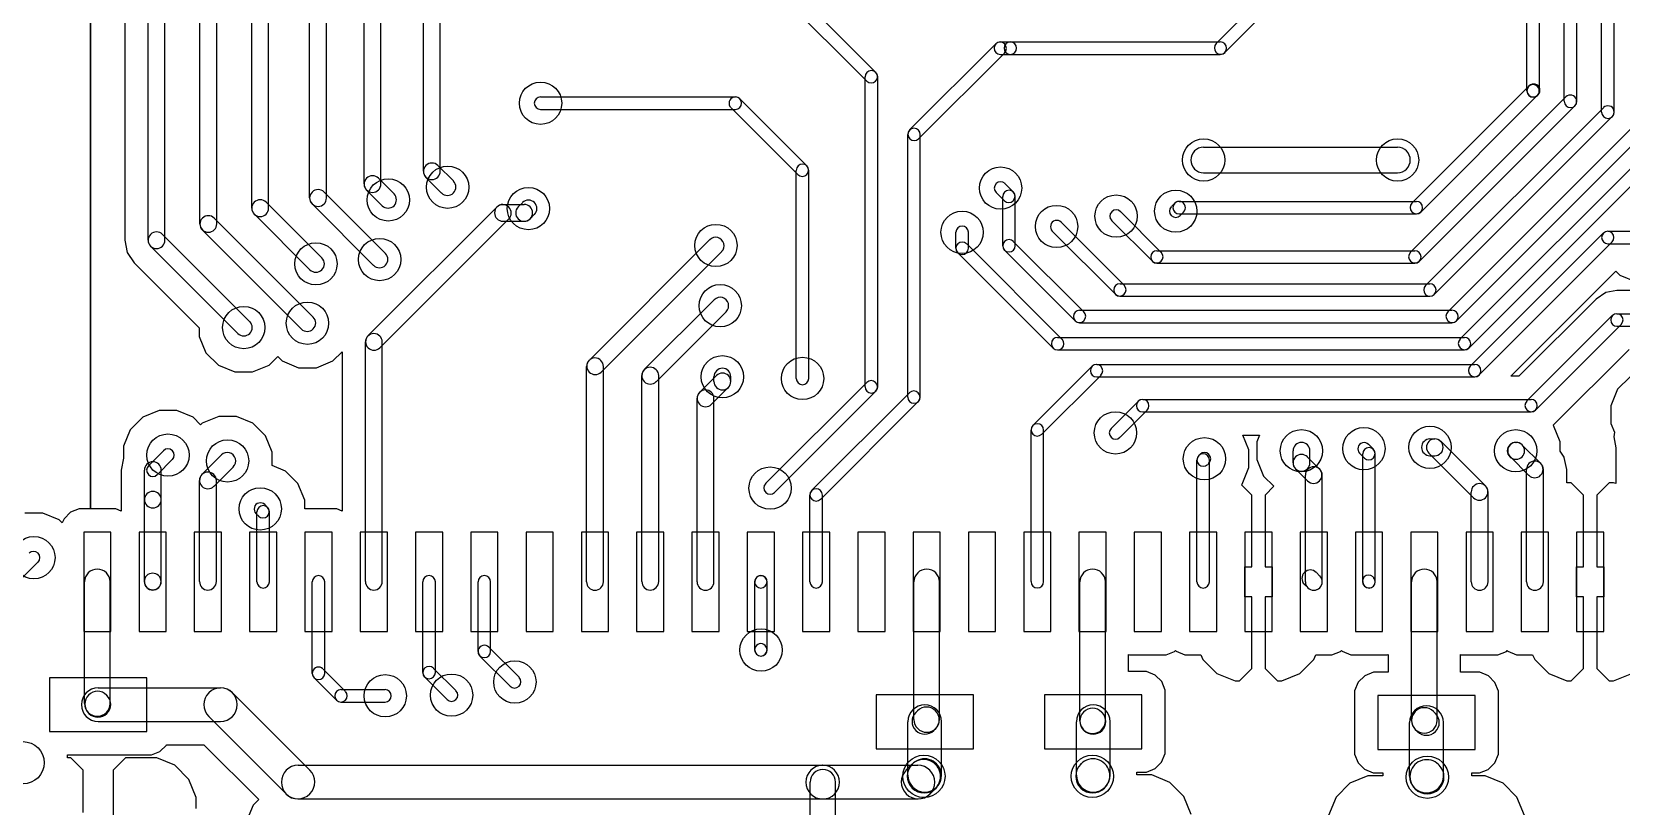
# Model space of a CAD drawing. Extents: x 32880 to 68030, y 27285 to 49782.
# Drawn here: x 48920 to 56280, y 41830 to 45418 of the extents above; entities that cross this region are included whole.
import ezdxf

# ---------------------------------------------------------------- set-up
doc = ezdxf.new("R2010")
doc.units = 0
doc.layers.add('BLACK', color=1, linetype='CONTINUOUS')

msp = doc.modelspace()

# ---------------------------------------------------------------- linework, layer by layer
at = {"layer": 'BLACK'}
for p, q in [((49193, 43208), (49193, 47048)), ((49193, 47048), (49193, 43208)), ((49193, 43208), (49193, 47048)), ((49193, 47048), (49193, 43208)), ((49351, 46101), (49351, 44452)), ((49351, 46101), (49351, 44452)), ((49459, 44453), (49459, 46135)), ((49537, 44453), (49537, 46135)), ((49939, 44601), (49939, 46121)), ((50017, 44601), (50017, 46121)), ((50734, 44772), (50734, 46042)), ((50812, 44772), (50812, 46042)), ((49699, 44528), (49699, 45938)), ((49777, 44528), (49777, 45938)), ((50459, 44713), (50459, 45859)), ((50537, 44713), (50537, 45859)), ((52357, 45701), (52828, 45230)), ((50207, 44648), (50207, 45696)), ((50285, 44648), (50285, 45696)), ((52316, 45660), (52787, 45189)), ((56189, 45046), (56189, 45652)), ((56247, 45046), (56247, 45652)), ((54404, 45363), (54595, 45554)), ((56016, 45096), (56016, 45602)), ((56074, 45096), (56074, 45602)), ((54445, 45322), (54636, 45513)), ((55843, 45144), (55843, 45518)), ((55901, 45144), (55901, 45518)), ((55533, 43994), (56948, 45409)), ((53384, 45362), (52985, 44963)), ((53405, 45371), (53451, 45371)), ((53451, 45371), (54423, 45371)), ((55574, 43953), (56989, 45368)), ((53425, 45321), (53026, 44922)), ((53405, 45313), (53451, 45313)), ((53451, 45313), (54423, 45313)), ((52779, 43773), (52779, 45209)), ((52837, 43773), (52837, 45209)), ((51276, 45116), (52178, 45116)), ((55304, 44397), (56023, 45116)), ((55310, 44624), (55851, 45165)), ((55351, 44583), (55892, 45124)), ((55851, 45165), (55854, 45168)), ((55892, 45124), (55895, 45127)), ((51276, 45058), (52178, 45058)), ((52467, 44757), (52158, 45066)), ((52508, 44798), (52199, 45107)), ((55345, 44356), (56064, 45075)), ((55374, 44243), (56197, 45066)), ((55415, 44202), (56238, 45025)), ((55476, 44120), (56353, 44997)), ((52976, 43726), (52976, 44942)), ((53034, 43726), (53034, 44942)), ((55517, 44079), (56394, 44956)), ((54346, 44883), (55244, 44883)), ((50745, 44743), (50817, 44671)), ((50801, 44799), (50873, 44727)), ((52460, 43812), (52460, 44776)), ((52518, 43812), (52518, 44776)), ((54346, 44765), (55244, 44765)), ((50273, 44676), (50558, 44391)), ((50470, 44684), (50542, 44612)), ((50526, 44740), (50598, 44668)), ((53385, 44674), (53424, 44635)), ((53426, 44715), (53465, 44676)), ((50006, 44628), (50263, 44371)), ((50218, 44621), (50503, 44336)), ((51074, 44606), (50477, 44009)), ((51102, 44618), (51200, 44618)), ((51192, 44626), (51173, 44607)), ((53416, 44427), (53416, 44655)), ((53474, 44427), (53474, 44655)), ((54197, 44608), (54212, 44623)), ((54233, 44632), (55331, 44632)), ((49765, 44555), (50224, 44096)), ((49951, 44573), (50208, 44316)), ((51129, 44551), (50532, 43954)), ((51102, 44540), (51200, 44540)), ((51247, 44571), (51228, 44552)), ((53979, 44243), (53686, 44536)), ((53920, 44544), (54109, 44355)), ((53961, 44585), (54150, 44396)), ((54233, 44574), (55331, 44574)), ((54238, 44567), (54253, 44582)), ((49351, 44452), (49362, 44395)), ((49351, 44452), (49362, 44395)), ((49526, 44479), (49929, 44076)), ((49710, 44500), (50169, 44041)), ((51501, 43896), (52060, 44455)), ((53199, 44415), (53199, 44489)), ((53257, 44415), (53257, 44489)), ((53938, 44202), (53645, 44495)), ((56197, 44486), (55580, 43869)), ((56218, 44494), (56390, 44494)), ((49362, 44395), (49394, 44348)), ((49362, 44395), (49394, 44348)), ((49471, 44424), (49874, 44021)), ((51556, 43841), (52115, 44400)), ((53208, 44394), (53649, 43953)), ((53249, 44435), (53690, 43994)), ((53424, 44406), (53751, 44079)), ((53465, 44447), (53792, 44120)), ((54130, 44404), (55324, 44404)), ((56238, 44445), (55621, 43828)), ((56218, 44436), (56390, 44436)), ((49394, 44348), (49696, 44046)), ((49394, 44348), (49696, 44046)), ((54130, 44346), (55324, 44346)), ((55769, 43823), (56254, 44309)), ((55769, 43823), (56254, 44309)), ((56254, 44309), (56273, 44290)), ((56254, 44309), (56273, 44290)), ((53959, 44251), (55393, 44251)), ((56273, 44290), (56349, 44259)), ((56273, 44290), (56349, 44259)), ((51756, 43853), (52080, 44177)), ((53959, 44193), (55393, 44193)), ((56163, 44180), (55806, 43823)), ((56163, 44180), (55806, 43823)), ((56208, 44210), (56163, 44180)), ((56208, 44210), (56163, 44180)), ((56260, 44220), (56208, 44210)), ((56260, 44220), (56208, 44210)), ((58455, 44220), (56260, 44220)), ((58455, 44220), (56260, 44220)), ((51812, 43797), (52136, 44121)), ((53772, 44128), (55496, 44128)), ((56238, 44103), (55843, 43708)), ((56260, 44112), (58604, 44112)), ((49696, 44046), (49696, 44007)), ((49696, 44046), (49696, 44007)), ((49696, 44007), (49727, 43931)), ((49696, 44007), (49727, 43931)), ((53772, 44070), (55496, 44070)), ((56279, 44062), (55884, 43667)), ((56260, 44054), (58604, 44054)), ((50314, 43893), (50357, 43936)), ((50314, 43893), (50357, 43936)), ((50357, 43936), (50357, 43198)), ((50357, 43936), (50357, 43198)), ((50465, 42871), (50465, 43981)), ((50543, 42871), (50543, 43981)), ((53670, 44002), (55554, 44002)), ((53670, 43944), (55554, 43944)), ((55965, 43595), (56317, 43946)), ((55965, 43595), (56317, 43946)), ((49727, 43931), (49785, 43873)), ((49727, 43931), (49785, 43873)), ((49785, 43873), (49861, 43842)), ((49785, 43873), (49861, 43842)), ((49943, 43842), (50019, 43873)), ((49943, 43842), (50019, 43873)), ((50019, 43873), (50059, 43914)), ((50019, 43873), (50059, 43914)), ((50059, 43914), (50080, 43893)), ((50059, 43914), (50080, 43893)), ((50080, 43893), (50156, 43862)), ((50080, 43893), (50156, 43862)), ((50156, 43862), (50238, 43862)), ((50156, 43862), (50238, 43862)), ((50238, 43862), (50314, 43893)), ((50238, 43862), (50314, 43893)), ((51489, 42870), (51489, 43868)), ((51567, 42870), (51567, 43868)), ((53830, 43869), (53555, 43594)), ((53851, 43877), (55601, 43877)), ((49861, 43842), (49943, 43842)), ((49861, 43842), (49943, 43842)), ((51745, 42871), (51745, 43825)), ((51823, 42871), (51823, 43825)), ((52090, 43825), (52013, 43748)), ((52079, 43798), (52079, 43820)), ((52157, 43798), (52157, 43820)), ((52787, 43794), (52318, 43325)), ((53871, 43828), (53596, 43553)), ((53851, 43819), (55601, 43819)), ((55806, 43823), (55769, 43823)), ((55806, 43823), (55769, 43823)), ((56321, 43820), (56263, 43762)), ((56321, 43820), (56263, 43762)), ((52001, 42870), (52001, 43720)), ((52145, 43770), (52068, 43693)), ((52079, 42870), (52079, 43720)), ((52828, 43753), (52359, 43284)), ((52984, 43746), (52531, 43293)), ((54064, 43715), (55862, 43715)), ((56263, 43762), (56232, 43686)), ((56263, 43762), (56232, 43686)), ((49510, 43663), (49434, 43632)), ((49510, 43663), (49434, 43632)), ((49592, 43663), (49510, 43663)), ((49592, 43663), (49510, 43663)), ((49668, 43632), (49592, 43663)), ((49668, 43632), (49592, 43663)), ((53025, 43705), (52572, 43252)), ((54043, 43706), (53918, 43581)), ((54084, 43665), (53959, 43540)), ((54064, 43657), (55862, 43657)), ((56232, 43686), (56232, 43604)), ((56232, 43686), (56232, 43604)), ((49376, 43574), (49345, 43498)), ((49376, 43574), (49345, 43498)), ((49434, 43632), (49376, 43574)), ((49434, 43632), (49376, 43574)), ((49702, 43598), (49668, 43632)), ((49702, 43598), (49668, 43632)), ((49710, 43605), (49702, 43598)), ((49710, 43605), (49702, 43598)), ((49786, 43636), (49710, 43605)), ((49786, 43636), (49710, 43605)), ((49868, 43636), (49786, 43636)), ((49868, 43636), (49786, 43636)), ((49944, 43605), (49868, 43636)), ((49944, 43605), (49868, 43636)), ((50002, 43547), (49944, 43605)), ((50002, 43547), (49944, 43605)), ((53547, 42871), (53547, 43573)), ((53605, 42871), (53605, 43573)), ((55966, 43594), (55965, 43595)), ((55966, 43594), (55965, 43595)), ((55997, 43518), (55966, 43594)), ((55997, 43518), (55966, 43594)), ((56232, 43604), (56248, 43563)), ((56232, 43604), (56248, 43563)), ((49345, 43498), (49345, 43443)), ((49345, 43498), (49345, 43443)), ((50033, 43471), (50002, 43547)), ((50033, 43471), (50002, 43547)), ((54556, 43481), (54528, 43549)), ((54528, 43549), (54605, 43549)), ((54556, 43481), (54528, 43549)), ((54528, 43549), (54605, 43549)), ((54605, 43549), (54593, 43518)), ((54605, 43549), (54593, 43518)), ((54593, 43518), (54593, 43436)), ((54593, 43518), (54593, 43436)), ((55132, 43484), (55109, 43507)), ((55394, 43532), (55416, 43532)), ((55444, 43521), (55651, 43314)), ((55791, 43516), (55793, 43516)), ((55820, 43505), (55907, 43418)), ((55997, 43475), (55997, 43518)), ((55997, 43475), (55997, 43518)), ((56248, 43563), (56245, 43542)), ((56248, 43563), (56245, 43542)), ((56245, 43542), (56255, 43491)), ((56245, 43542), (56255, 43491)), ((49345, 43443), (49334, 43387)), ((49345, 43443), (49334, 43387)), ((49530, 43477), (49461, 43408)), ((49571, 43436), (49502, 43367)), ((49708, 43367), (49799, 43458)), ((50033, 43409), (50033, 43471)), ((50033, 43409), (50033, 43471)), ((54315, 42870), (54315, 43434)), ((54329, 43460), (54324, 43455)), ((54370, 43419), (54365, 43414)), ((54373, 42870), (54373, 43434)), ((54556, 43399), (54556, 43481)), ((54556, 43399), (54556, 43481)), ((54593, 43436), (54624, 43360)), ((54593, 43436), (54624, 43360)), ((54760, 43421), (54760, 43477)), ((54826, 43449), (54883, 43392)), ((54838, 43421), (54838, 43477)), ((55091, 43443), (55068, 43466)), ((55083, 42871), (55083, 43463)), ((55141, 42871), (55141, 43463)), ((55389, 43466), (55596, 43259)), ((55394, 43454), (55416, 43454)), ((55765, 43450), (55852, 43363)), ((55791, 43438), (55793, 43438)), ((56016, 43447), (55997, 43475)), ((56016, 43447), (55997, 43475)), ((56016, 43446), (56016, 43447)), ((56016, 43446), (56016, 43447)), ((56027, 43390), (56016, 43446)), ((56027, 43390), (56016, 43446)), ((56255, 43491), (56255, 43325)), ((56255, 43491), (56255, 43325)), ((49334, 43387), (49334, 43250)), ((49334, 43387), (49334, 43250)), ((49442, 43251), (49442, 43387)), ((49520, 43251), (49520, 43387)), ((49763, 43312), (49854, 43403)), ((50095, 43383), (50033, 43409)), ((50095, 43383), (50033, 43409)), ((50153, 43325), (50095, 43383)), ((50153, 43325), (50095, 43383)), ((54525, 43323), (54556, 43399)), ((54525, 43323), (54556, 43399)), ((54624, 43360), (54671, 43313)), ((54624, 43360), (54671, 43313)), ((54771, 43394), (54828, 43337)), ((54817, 42870), (54817, 43364)), ((54895, 42870), (54895, 43364)), ((55841, 42870), (55841, 43390)), ((55919, 42870), (55919, 43390)), ((56027, 43329), (56027, 43390)), ((56027, 43329), (56027, 43390)), ((49697, 42871), (49697, 43339)), ((49775, 42871), (49775, 43339)), ((50184, 43249), (50153, 43325)), ((50184, 43249), (50153, 43325)), ((52523, 42870), (52523, 43272)), ((52581, 42870), (52581, 43272)), ((54521, 43320), (54525, 43323)), ((54521, 43320), (54525, 43323)), ((54569, 43272), (54521, 43320)), ((54569, 43272), (54521, 43320)), ((54569, 42940), (54569, 43272)), ((54569, 42940), (54569, 43272)), ((54671, 43313), (54631, 43272)), ((54671, 43313), (54631, 43272)), ((54631, 43272), (54631, 42940)), ((54631, 43272), (54631, 42940)), ((55585, 42870), (55585, 43286)), ((55663, 42870), (55663, 43286)), ((56028, 43329), (56027, 43329)), ((56028, 43329), (56027, 43329)), ((56048, 43329), (56028, 43329)), ((56048, 43329), (56028, 43329)), ((56105, 43272), (56048, 43329)), ((56105, 43272), (56048, 43329)), ((56105, 42940), (56105, 43272)), ((56105, 42940), (56105, 43272)), ((56224, 43329), (56167, 43272)), ((56224, 43329), (56167, 43272)), ((56167, 43272), (56167, 42940)), ((56167, 43272), (56167, 42940)), ((56244, 43329), (56224, 43329)), ((56244, 43329), (56224, 43329)), ((56255, 43325), (56244, 43329)), ((56255, 43325), (56244, 43329)), ((49140, 43208), (49100, 43192)), ((49140, 43208), (49100, 43192)), ((49193, 43208), (49140, 43208)), ((49193, 43208), (49140, 43208)), ((49266, 43208), (49193, 43208)), ((49266, 43208), (49193, 43208)), ((49309, 43208), (49266, 43208)), ((49309, 43208), (49266, 43208)), ((49334, 43198), (49309, 43208)), ((49334, 43198), (49309, 43208)), ((49334, 43250), (49334, 43198)), ((49334, 43250), (49334, 43198)), ((49442, 42872), (49442, 43250)), ((49520, 42872), (49520, 43250)), ((50012, 43215), (49999, 43228)), ((50184, 43208), (50184, 43249)), ((50184, 43208), (50184, 43249)), ((50290, 43208), (50184, 43208)), ((50290, 43208), (50184, 43208)), ((50333, 43208), (50290, 43208)), ((50333, 43208), (50290, 43208)), ((50357, 43198), (50333, 43208)), ((50357, 43198), (50333, 43208)), ((48971, 43188), (48889, 43188)), ((48971, 43188), (48889, 43188)), ((49047, 43157), (48971, 43188)), ((49047, 43157), (48971, 43188)), ((49061, 43143), (49047, 43157)), ((49061, 43143), (49047, 43157)), ((49070, 43162), (49061, 43143)), ((49070, 43162), (49061, 43143)), ((49100, 43192), (49070, 43162)), ((49100, 43192), (49070, 43162)), ((49971, 43174), (49958, 43187)), ((49963, 42870), (49963, 43194)), ((50021, 42870), (50021, 43194)), ((49287, 43100), (49161, 43100)), ((49161, 43100), (49161, 42640)), ((49287, 42640), (49287, 43100)), ((49543, 43100), (49417, 43100)), ((49417, 43100), (49417, 42640)), ((49543, 42640), (49543, 43100)), ((49799, 43100), (49673, 43100)), ((49673, 43100), (49673, 42640)), ((49799, 42640), (49799, 43100)), ((50055, 43100), (49929, 43100)), ((49929, 43100), (49929, 42640)), ((50055, 42640), (50055, 43100)), ((50311, 43100), (50185, 43100)), ((50185, 43100), (50185, 42640)), ((50311, 42640), (50311, 43100)), ((50567, 43100), (50441, 43100)), ((50441, 43100), (50441, 42640)), ((50567, 42640), (50567, 43100)), ((50823, 43100), (50697, 43100)), ((50697, 43100), (50697, 42640)), ((50823, 42640), (50823, 43100)), ((51079, 43100), (50953, 43100)), ((50953, 43100), (50953, 42640)), ((51079, 42640), (51079, 43100)), ((51335, 43100), (51209, 43100)), ((51209, 43100), (51209, 42640)), ((51335, 42640), (51335, 43100)), ((51591, 43100), (51465, 43100)), ((51465, 43100), (51465, 42640)), ((51591, 42640), (51591, 43100)), ((51847, 43100), (51721, 43100)), ((51721, 43100), (51721, 42640)), ((51847, 42640), (51847, 43100)), ((52103, 43100), (51977, 43100)), ((51977, 43100), (51977, 42640)), ((52103, 42640), (52103, 43100)), ((52359, 43100), (52233, 43100)), ((52233, 43100), (52233, 42640)), ((52359, 42640), (52359, 43100)), ((52615, 43100), (52489, 43100)), ((52489, 43100), (52489, 42640)), ((52615, 42640), (52615, 43100)), ((52871, 43100), (52745, 43100)), ((52745, 43100), (52745, 42640)), ((52871, 42640), (52871, 43100)), ((53127, 43100), (53001, 43100)), ((53001, 43100), (53001, 42640)), ((53127, 42640), (53127, 43100)), ((53383, 43100), (53257, 43100)), ((53257, 43100), (53257, 42640)), ((53383, 42640), (53383, 43100)), ((53639, 43100), (53513, 43100)), ((53513, 43100), (53513, 42640)), ((53639, 42640), (53639, 43100)), ((53895, 43100), (53769, 43100)), ((53769, 43100), (53769, 42640)), ((53895, 42640), (53895, 43100)), ((54151, 43100), (54025, 43100)), ((54025, 43100), (54025, 42640)), ((54151, 42640), (54151, 43100)), ((54407, 43100), (54281, 43100)), ((54281, 43100), (54281, 42640)), ((54407, 42640), (54407, 43100)), ((54663, 43100), (54537, 43100)), ((54537, 43100), (54537, 42640)), ((54663, 42640), (54663, 43100)), ((54919, 43100), (54793, 43100)), ((54793, 43100), (54793, 42640)), ((54919, 42640), (54919, 43100)), ((55175, 43100), (55049, 43100)), ((55049, 43100), (55049, 42640)), ((55175, 42640), (55175, 43100)), ((55431, 43100), (55305, 43100)), ((55305, 43100), (55305, 42640)), ((55431, 42640), (55431, 43100)), ((55687, 43100), (55561, 43100)), ((55561, 43100), (55561, 42640)), ((55687, 42640), (55687, 43100)), ((55943, 43100), (55817, 43100)), ((55817, 43100), (55817, 42640)), ((55943, 42640), (55943, 43100)), ((56199, 43100), (56073, 43100)), ((56073, 43100), (56073, 42640)), ((56199, 42640), (56199, 43100)), ((48950, 42962), (48725, 42737)), ((54537, 42800), (54537, 42940)), ((54537, 42940), (54569, 42940)), ((54537, 42800), (54537, 42940)), ((54537, 42940), (54569, 42940)), ((54631, 42940), (54663, 42940)), ((54631, 42940), (54663, 42940)), ((54663, 42940), (54663, 42800)), ((54663, 42940), (54663, 42800)), ((54868, 42913), (54883, 42898)), ((56073, 42800), (56073, 42940)), ((56073, 42940), (56105, 42940)), ((56073, 42800), (56073, 42940)), ((56073, 42940), (56105, 42940)), ((56167, 42940), (56199, 42940)), ((56167, 42940), (56199, 42940)), ((56199, 42940), (56199, 42800)), ((56199, 42940), (56199, 42800)), ((49165, 42306), (49165, 42870)), ((49283, 42306), (49283, 42870)), ((50219, 42446), (50219, 42870)), ((50277, 42446), (50277, 42870)), ((50731, 42450), (50731, 42870)), ((50789, 42450), (50789, 42870)), ((50987, 42548), (50987, 42870)), ((51045, 42548), (51045, 42870)), ((52268, 42555), (52268, 42869)), ((52326, 42555), (52326, 42869)), ((53005, 42232), (53005, 42870)), ((53123, 42232), (53123, 42870)), ((53773, 42226), (53773, 42870)), ((53891, 42226), (53891, 42870)), ((54813, 42858), (54828, 42843)), ((55090, 42851), (55091, 42850)), ((55131, 42892), (55132, 42891)), ((55309, 42228), (55309, 42870)), ((55427, 42228), (55427, 42870)), ((54569, 42800), (54537, 42800)), ((54569, 42800), (54537, 42800)), ((54569, 42468), (54569, 42800)), ((54569, 42468), (54569, 42800)), ((54663, 42800), (54631, 42800)), ((54631, 42800), (54631, 42468)), ((54663, 42800), (54631, 42800)), ((54631, 42800), (54631, 42468)), ((56105, 42800), (56073, 42800)), ((56105, 42800), (56073, 42800)), ((56105, 42468), (56105, 42800)), ((56105, 42468), (56105, 42800)), ((56199, 42800), (56167, 42800)), ((56167, 42800), (56167, 42468)), ((56199, 42800), (56167, 42800)), ((56167, 42800), (56167, 42468)), ((49161, 42640), (49287, 42640)), ((49417, 42640), (49543, 42640)), ((49673, 42640), (49799, 42640)), ((49929, 42640), (50055, 42640)), ((50185, 42640), (50311, 42640)), ((50441, 42640), (50567, 42640)), ((50697, 42640), (50823, 42640)), ((50953, 42640), (51079, 42640)), ((51209, 42640), (51335, 42640)), ((51465, 42640), (51591, 42640)), ((51721, 42640), (51847, 42640)), ((51977, 42640), (52103, 42640)), ((52233, 42640), (52359, 42640)), ((52489, 42640), (52615, 42640)), ((52745, 42640), (52871, 42640)), ((53001, 42640), (53127, 42640)), ((53257, 42640), (53383, 42640)), ((53513, 42640), (53639, 42640)), ((53769, 42640), (53895, 42640)), ((54025, 42640), (54151, 42640)), ((54281, 42640), (54407, 42640)), ((54537, 42640), (54663, 42640)), ((54793, 42640), (54919, 42640)), ((55049, 42640), (55175, 42640)), ((55305, 42640), (55431, 42640)), ((55561, 42640), (55687, 42640)), ((55817, 42640), (55943, 42640)), ((56073, 42640), (56199, 42640)), ((51177, 42428), (51037, 42568)), ((54172, 42532), (54212, 42548)), ((54172, 42532), (54212, 42548)), ((54212, 42548), (54216, 42552)), ((54212, 42548), (54216, 42552)), ((54216, 42552), (54219, 42549)), ((54216, 42552), (54219, 42549)), ((54219, 42549), (54259, 42532)), ((54219, 42549), (54259, 42532)), ((54940, 42532), (54980, 42548)), ((54940, 42532), (54980, 42548)), ((54980, 42548), (54984, 42552)), ((54980, 42548), (54984, 42552)), ((54984, 42552), (54987, 42549)), ((54984, 42552), (54987, 42549)), ((54987, 42549), (55027, 42532)), ((54987, 42549), (55027, 42532)), ((55708, 42532), (55748, 42548)), ((55708, 42532), (55748, 42548)), ((55748, 42548), (55752, 42552)), ((55748, 42548), (55752, 42552)), ((55752, 42552), (55755, 42549)), ((55752, 42552), (55755, 42549)), ((55755, 42549), (55795, 42532)), ((55755, 42549), (55795, 42532)), ((50372, 42363), (50269, 42466)), ((50781, 42469), (50884, 42366)), ((51135, 42386), (50995, 42526)), ((53999, 42455), (53999, 42534)), ((53999, 42534), (54003, 42532)), ((53999, 42455), (53999, 42534)), ((53999, 42534), (54003, 42532)), ((54003, 42532), (54046, 42532)), ((54003, 42532), (54046, 42532)), ((54046, 42532), (54172, 42532)), ((54046, 42532), (54172, 42532)), ((54259, 42532), (54302, 42532)), ((54259, 42532), (54302, 42532)), ((54302, 42532), (54333, 42532)), ((54302, 42532), (54333, 42532)), ((54333, 42532), (54343, 42510)), ((54333, 42532), (54343, 42510)), ((54343, 42510), (54408, 42446)), ((54343, 42510), (54408, 42446)), ((54512, 42411), (54569, 42468)), ((54512, 42411), (54569, 42468)), ((54631, 42468), (54688, 42411)), ((54631, 42468), (54688, 42411)), ((54792, 42446), (54857, 42510)), ((54792, 42446), (54857, 42510)), ((54857, 42510), (54866, 42532)), ((54857, 42510), (54866, 42532)), ((54866, 42532), (54940, 42532)), ((54866, 42532), (54940, 42532)), ((55027, 42532), (55070, 42532)), ((55027, 42532), (55070, 42532)), ((55070, 42532), (55196, 42532)), ((55070, 42532), (55196, 42532)), ((55196, 42532), (55201, 42534)), ((55196, 42532), (55201, 42534)), ((55201, 42534), (55201, 42451)), ((55201, 42534), (55201, 42451)), ((55535, 42451), (55535, 42534)), ((55535, 42534), (55539, 42532)), ((55535, 42451), (55535, 42534)), ((55535, 42534), (55539, 42532)), ((55539, 42532), (55582, 42532)), ((55539, 42532), (55582, 42532)), ((55582, 42532), (55708, 42532)), ((55582, 42532), (55708, 42532)), ((55795, 42532), (55838, 42532)), ((55795, 42532), (55838, 42532)), ((55838, 42532), (55869, 42532)), ((55838, 42532), (55869, 42532)), ((55869, 42532), (55879, 42510)), ((55869, 42532), (55879, 42510)), ((55879, 42510), (55944, 42446)), ((55879, 42510), (55944, 42446)), ((56048, 42411), (56105, 42468)), ((56048, 42411), (56105, 42468)), ((56167, 42468), (56224, 42411)), ((56167, 42468), (56224, 42411)), ((49453, 42426), (49003, 42426)), ((49003, 42426), (49003, 42176)), ((49453, 42176), (49453, 42426)), ((50331, 42322), (50228, 42425)), ((50740, 42428), (50843, 42325)), ((54039, 42455), (53999, 42455)), ((54039, 42455), (53999, 42455)), ((54082, 42455), (54039, 42455)), ((54082, 42455), (54039, 42455)), ((54122, 42438), (54082, 42455)), ((54122, 42438), (54082, 42455)), ((54152, 42408), (54122, 42438)), ((54152, 42408), (54122, 42438)), ((54168, 42368), (54152, 42408)), ((54168, 42368), (54152, 42408)), ((54408, 42446), (54492, 42411)), ((54408, 42446), (54492, 42411)), ((54492, 42411), (54512, 42411)), ((54492, 42411), (54512, 42411)), ((54688, 42411), (54708, 42411)), ((54688, 42411), (54708, 42411)), ((54708, 42411), (54792, 42446)), ((54708, 42411), (54792, 42446)), ((55062, 42405), (55045, 42365)), ((55062, 42405), (55045, 42365)), ((55092, 42435), (55062, 42405)), ((55092, 42435), (55062, 42405)), ((55132, 42451), (55092, 42435)), ((55132, 42451), (55092, 42435)), ((55201, 42451), (55132, 42451)), ((55201, 42451), (55132, 42451)), ((55582, 42451), (55535, 42451)), ((55582, 42451), (55535, 42451)), ((55625, 42451), (55582, 42451)), ((55625, 42451), (55582, 42451)), ((55665, 42434), (55625, 42451)), ((55665, 42434), (55625, 42451)), ((55695, 42404), (55665, 42434)), ((55695, 42404), (55665, 42434)), ((55711, 42364), (55695, 42404)), ((55711, 42364), (55695, 42404)), ((55944, 42446), (56028, 42411)), ((55944, 42446), (56028, 42411)), ((56028, 42411), (56048, 42411)), ((56028, 42411), (56048, 42411)), ((56224, 42411), (56244, 42411)), ((56224, 42411), (56244, 42411)), ((56244, 42411), (56328, 42446)), ((56244, 42411), (56328, 42446)), ((49228, 42379), (49794, 42379)), ((49266, 42346), (49269, 42343)), ((49850, 42356), (50208, 41998)), ((50352, 42371), (50556, 42371)), ((53280, 42347), (52830, 42347)), ((52830, 42347), (52830, 42097)), ((53280, 42097), (53280, 42347)), ((54060, 42347), (53610, 42347)), ((53610, 42347), (53610, 42097)), ((54060, 42097), (54060, 42347)), ((54168, 42118), (54168, 42368)), ((54168, 42118), (54168, 42368)), ((55045, 42365), (55045, 42322)), ((55045, 42365), (55045, 42322)), ((55045, 42322), (55045, 42072)), ((55045, 42322), (55045, 42072)), ((55603, 42343), (55153, 42343)), ((55153, 42343), (55153, 42093)), ((55603, 42093), (55603, 42343)), ((55711, 42114), (55711, 42364)), ((55711, 42114), (55711, 42364)), ((49183, 42263), (49186, 42260)), ((49740, 42246), (50098, 41888)), ((50352, 42313), (50556, 42313)), ((53022, 42273), (53013, 42264)), ((53873, 42267), (53876, 42264)), ((55410, 42270), (55420, 42260)), ((49003, 42176), (49453, 42176)), ((49228, 42223), (49794, 42223)), ((52977, 41974), (52977, 42222)), ((53105, 42190), (53096, 42181)), ((53133, 41974), (53133, 42222)), ((53757, 41974), (53757, 42222)), ((53790, 42184), (53793, 42181)), ((53913, 41974), (53913, 42222)), ((55300, 41970), (55300, 42218)), ((55326, 42186), (55336, 42176)), ((55456, 41970), (55456, 42218)), ((49514, 42084), (49544, 42114)), ((49514, 42084), (49544, 42114)), ((49544, 42114), (49544, 42115)), ((49544, 42115), (49717, 42115)), ((49544, 42114), (49544, 42115)), ((49544, 42115), (49717, 42115)), ((49717, 42115), (49971, 41862)), ((49717, 42115), (49971, 41862)), ((52830, 42097), (53280, 42097)), ((53610, 42097), (54060, 42097)), ((54168, 42075), (54168, 42118)), ((54168, 42075), (54168, 42118)), ((55711, 42071), (55711, 42114)), ((55711, 42071), (55711, 42114)), ((49086, 42055), (49086, 42068)), ((49086, 42068), (49474, 42068)), ((49086, 42055), (49086, 42068)), ((49086, 42068), (49474, 42068)), ((49101, 42055), (49086, 42055)), ((49101, 42055), (49086, 42055)), ((49158, 41998), (49101, 42055)), ((49158, 41998), (49101, 42055)), ((49355, 42055), (49298, 41998)), ((49355, 42055), (49298, 41998)), ((49408, 42055), (49355, 42055)), ((49408, 42055), (49355, 42055)), ((49499, 42055), (49408, 42055)), ((49499, 42055), (49408, 42055)), ((49474, 42068), (49514, 42084)), ((49474, 42068), (49514, 42084)), ((49583, 42020), (49499, 42055)), ((49583, 42020), (49499, 42055)), ((49647, 41955), (49583, 42020)), ((49647, 41955), (49583, 42020)), ((50154, 42020), (52582, 42020)), ((52583, 42020), (53023, 42020)), ((52968, 41998), (52995, 42025)), ((52996, 42025), (52999, 42028)), ((53776, 42025), (53779, 42028)), ((54121, 42005), (54151, 42035)), ((54121, 42005), (54151, 42035)), ((54151, 42035), (54168, 42075)), ((54151, 42035), (54168, 42075)), ((55045, 42072), (55061, 42032)), ((55045, 42072), (55061, 42032)), ((55061, 42032), (55091, 42002)), ((55061, 42032), (55091, 42002)), ((55153, 42093), (55603, 42093)), ((55437, 42021), (55434, 42024)), ((55664, 42001), (55694, 42031)), ((55664, 42001), (55694, 42031)), ((55694, 42031), (55711, 42071)), ((55694, 42031), (55711, 42071)), ((49158, 41801), (49158, 41998)), ((49158, 41801), (49158, 41998)), ((49298, 41998), (49298, 41763)), ((49298, 41998), (49298, 41763)), ((49682, 41871), (49647, 41955)), ((49682, 41871), (49647, 41955)), ((54037, 41976), (54037, 41989)), ((54037, 41989), (54081, 41989)), ((54037, 41976), (54037, 41989)), ((54037, 41989), (54081, 41989)), ((54106, 41976), (54037, 41976)), ((54106, 41976), (54037, 41976)), ((54081, 41989), (54121, 42005)), ((54081, 41989), (54121, 42005)), ((54190, 41941), (54106, 41976)), ((54190, 41941), (54106, 41976)), ((55107, 41972), (55023, 41937)), ((55107, 41972), (55023, 41937)), ((55091, 42002), (55131, 41985)), ((55091, 42002), (55131, 41985)), ((55176, 41972), (55107, 41972)), ((55176, 41972), (55107, 41972)), ((55131, 41985), (55174, 41985)), ((55131, 41985), (55174, 41985)), ((55174, 41985), (55176, 41985)), ((55174, 41985), (55176, 41985)), ((55176, 41985), (55176, 41972)), ((55176, 41985), (55176, 41972)), ((55588, 41972), (55588, 41985)), ((55588, 41985), (55624, 41985)), ((55588, 41972), (55588, 41985)), ((55588, 41985), (55624, 41985)), ((55649, 41972), (55588, 41972)), ((55649, 41972), (55588, 41972)), ((55624, 41985), (55664, 42001)), ((55624, 41985), (55664, 42001)), ((55733, 41937), (55649, 41972)), ((55733, 41937), (55649, 41972)), ((52524, 40710), (52524, 41942)), ((52642, 40710), (52642, 41942)), ((53079, 41887), (53106, 41914)), ((53107, 41914), (53110, 41917)), ((53887, 41914), (53890, 41917)), ((54254, 41876), (54190, 41941)), ((54254, 41876), (54190, 41941)), ((54289, 41792), (54254, 41876)), ((54289, 41792), (54254, 41876)), ((55023, 41937), (54959, 41872)), ((55023, 41937), (54959, 41872)), ((55326, 41910), (55323, 41913)), ((55797, 41872), (55733, 41937)), ((55797, 41872), (55733, 41937)), ((49682, 41820), (49682, 41871)), ((49682, 41820), (49682, 41871)), ((49945, 41835), (49910, 41751)), ((49945, 41835), (49910, 41751)), ((49971, 41862), (49945, 41835)), ((49971, 41862), (49945, 41835)), ((50154, 41864), (52582, 41864)), ((52583, 41864), (53023, 41864)), ((54959, 41872), (54924, 41788)), ((54959, 41872), (54924, 41788)), ((55832, 41788), (55797, 41872)), ((55832, 41788), (55797, 41872))]:
    msp.add_line(p, q, dxfattribs=at)
for centre in [(51276, 45087), (54346, 44824), (55244, 44824), (50846, 44698), (53406, 44694), (50571, 44639), (51220, 44599), (54217, 44587), (53665, 44516), (53941, 44564), (52088, 44428), (53228, 44489), (50531, 44363), (50236, 44343), (52108, 44149), (50197, 44068), (49902, 44048), (52118, 43820), (52489, 43812), (53938, 43560), (54799, 43477), (55088, 43487), (55394, 43493), (55791, 43477), (49551, 43457), (49827, 43430), (54350, 43440), (52339, 43304), (49978, 43208), (48930, 42982), (52297, 42554), (51157, 42406), (50557, 42342), (50864, 42345), (48880, 42032), (53051, 41969), (53831, 41969), (55382, 41965)]:
    msp.add_circle(centre, 98, dxfattribs=at)
for centre, radius, start, end in [((53405, 45342), 29, 90, 270), ((53404, 45341), 29, -45, 135), ((53451, 45342), 29, 90, 270), ((53451, 45342), 29, 270, 450), ((54425, 45343), 29, 135, 315), ((54423, 45342), 29, 270, 450), ((52808, 45209), 29, 360, 540), ((52807, 45210), 29, 225, 405), ((51276, 45087), 29, 90, 270), ((52178, 45087), 29, 405, 585), ((52178, 45087), 29, 270, 450), ((55872, 45145), 29, 135, 315), ((55872, 45144), 29, 180, 360), ((55871, 45144), 29, 315, 495), ((55874, 45147), 29, 315, 495), ((56044, 45096), 29, 315, 495), ((56045, 45096), 29, 180, 360), ((56218, 45046), 29, 180, 360), ((56218, 45046), 29, 315, 495), ((53005, 44942), 29, 360, 540), ((53006, 44943), 29, 135, 315), ((54346, 44824), 59, 90, 270), ((55244, 44824), 59, 270, 450), ((50498, 44712), 39, 45, 225), ((50773, 44771), 39, 45, 225), ((50773, 44772), 39, 180, 360), ((52489, 44776), 29, 360, 540), ((52488, 44777), 29, 225, 405), ((50246, 44648), 39, 45, 225), ((50498, 44713), 39, 180, 360), ((50845, 44699), 39, 225, 405), ((53406, 44694), 29, 45, 225), ((53445, 44655), 29, 360, 540), ((53444, 44656), 29, 225, 405), ((49978, 44601), 39, 45, 225), ((49978, 44601), 39, 180, 360), ((50246, 44648), 39, 180, 360), ((50570, 44640), 39, 225, 405), ((51102, 44579), 39, 90, 270), ((51101, 44578), 39, -45, 135), ((51200, 44579), 39, 135, 315), ((51220, 44599), 39, -45, 135), ((51200, 44579), 39, 270, 450), ((54217, 44587), 29, 135, 315), ((54233, 44603), 29, 90, 270), ((54233, 44603), 29, 315, 495), ((55331, 44604), 29, 135, 315), ((55331, 44603), 29, 270, 450), ((49738, 44527), 39, 45, 225), ((49738, 44528), 39, 180, 360), ((53666, 44515), 29, 405, 585), ((53941, 44564), 29, 45, 225), ((49498, 44452), 39, 45, 225), ((49498, 44453), 39, 180, 360), ((52087, 44427), 39, 315, 495), ((53228, 44489), 29, 360, 540), ((53445, 44426), 29, 45, 225), ((56218, 44465), 29, 90, 270), ((56217, 44465), 29, -45, 135), ((50530, 44364), 39, 225, 405), ((53228, 44415), 29, 45, 225), ((53228, 44415), 29, 180, 360), ((53445, 44427), 29, 180, 360), ((54130, 44375), 29, 90, 270), ((54129, 44376), 29, 225, 405), ((55324, 44376), 29, 135, 315), ((55324, 44375), 29, 270, 450), ((50236, 44343), 39, 225, 405), ((53959, 44222), 29, 90, 270), ((53958, 44223), 29, 225, 405), ((55394, 44222), 29, 135, 315), ((55393, 44222), 29, 270, 450), ((52108, 44149), 39, 315, 495), ((50196, 44069), 39, 225, 405), ((53772, 44099), 29, 90, 270), ((53771, 44100), 29, 225, 405), ((55497, 44100), 29, 135, 315), ((55496, 44099), 29, 270, 450), ((56260, 44083), 29, 90, 270), ((56259, 44083), 29, -45, 135), ((49902, 44048), 39, 225, 405), ((50504, 43981), 39, 360, 540), ((50505, 43982), 39, 135, 315), ((53670, 43973), 29, 90, 270), ((53670, 43973), 29, 225, 405), ((55554, 43974), 29, 135, 315), ((55554, 43973), 29, 270, 450), ((51528, 43868), 39, 360, 540), ((51529, 43869), 39, 135, 315), ((51784, 43825), 39, 360, 540), ((53851, 43848), 29, 90, 270), ((53850, 43848), 29, -45, 135), ((55601, 43849), 29, 135, 315), ((55601, 43848), 29, 270, 450), ((51784, 43825), 39, 135, 315), ((52118, 43820), 39, 360, 540), ((52118, 43798), 39, 180, 360), ((52118, 43798), 39, -45, 135), ((52489, 43812), 29, 180, 360), ((52807, 43773), 29, -45, 135), ((52040, 43720), 39, 360, 540), ((52040, 43720), 39, 135, 315), ((52808, 43773), 29, 180, 360), ((53005, 43726), 29, 180, 360), ((53004, 43725), 29, -45, 135), ((54064, 43686), 29, 90, 270), ((54064, 43686), 29, -45, 135), ((55862, 43686), 29, 270, 450), ((55863, 43687), 29, 135, 315), ((53576, 43573), 29, 360, 540), ((53576, 43574), 29, 135, 315), ((53938, 43560), 29, 135, 315), ((54799, 43477), 39, 360, 540), ((55089, 43486), 29, 405, 585), ((55112, 43463), 29, 360, 540), ((55394, 43493), 39, 90, 270), ((55417, 43493), 39, 45, 225), ((55416, 43493), 39, 270, 450), ((55791, 43477), 39, 90, 270), ((55793, 43477), 39, 45, 225), ((55793, 43477), 39, 270, 450), ((49481, 43387), 39, 360, 540), ((49551, 43457), 29, -45, 135), ((49826, 43430), 39, 315, 495), ((54344, 43434), 29, 360, 540), ((54344, 43434), 29, 135, 315), ((54350, 43440), 29, -45, 135), ((54799, 43421), 39, 45, 225), ((54799, 43421), 39, 180, 360), ((55111, 43464), 29, 225, 405), ((55880, 43390), 39, 360, 540), ((55879, 43391), 39, 225, 405), ((49481, 43387), 29, 135, 315), ((49736, 43339), 39, 360, 540), ((49736, 43340), 39, 135, 315), ((54856, 43364), 39, 360, 540), ((54855, 43365), 39, 225, 405), ((49481, 43250), 39, 360, 540), ((52339, 43305), 29, 135, 315), ((52552, 43272), 29, 360, 540), ((52552, 43273), 29, 135, 315), ((55624, 43286), 39, 360, 540), ((55623, 43287), 39, 225, 405), ((49481, 43251), 39, 180, 360), ((49979, 43207), 29, 405, 585), ((49992, 43194), 29, 360, 540), ((49991, 43195), 29, 225, 405), ((48929, 42982), 29, -45, 135), ((49224, 42870), 59, 360, 540), ((49480, 42871), 39, -45, 135), ((53064, 42870), 59, 360, 540), ((53832, 42870), 59, 360, 540), ((54840, 42886), 39, 45, 225), ((55368, 42870), 59, 360, 540), ((49480, 42871), 39, 135, 315), ((49481, 42872), 39, 180, 360), ((49736, 42871), 39, 180, 360), ((49992, 42870), 29, 180, 360), ((50248, 42870), 29, 360, 540), ((50504, 42871), 39, 180, 360), ((50760, 42870), 29, 360, 540), ((51016, 42870), 29, 360, 540), ((51528, 42870), 39, 180, 360), ((51784, 42871), 39, 180, 360), ((52040, 42870), 39, 180, 360), ((52296, 42870), 29, 405, 585), ((52297, 42869), 29, 360, 540), ((52296, 42870), 29, 225, 405), ((52552, 42870), 29, 180, 360), ((53576, 42871), 29, 180, 360), ((54344, 42870), 29, 180, 360), ((54856, 42870), 39, 180, 360), ((54856, 42870), 39, 225, 405), ((55110, 42872), 29, 45, 225), ((55112, 42871), 29, 180, 360), ((55112, 42870), 29, 225, 405), ((55624, 42870), 39, 180, 360), ((55880, 42870), 39, 180, 360), ((51016, 42547), 29, 405, 585), ((51016, 42548), 29, 180, 360), ((52296, 42555), 29, 405, 585), ((52297, 42555), 29, 180, 360), ((52296, 42555), 29, 225, 405), ((50248, 42446), 29, 405, 585), ((50760, 42449), 29, 45, 225), ((50248, 42446), 29, 180, 360), ((50760, 42450), 29, 180, 360), ((51156, 42407), 29, 225, 405), ((49228, 42301), 78, 90, 270), ((49225, 42304), 59, 45, 225), ((49227, 42302), 59, 225, 405), ((49795, 42301), 78, 45, 225), ((49794, 42301), 78, 270, 450), ((50352, 42342), 29, 90, 270), ((50352, 42342), 29, 225, 405), ((50556, 42342), 29, 270, 450), ((50864, 42345), 29, 225, 405), ((49224, 42306), 59, 180, 360), ((53055, 42222), 78, 360, 540), ((53055, 42223), 59, 135, 315), ((53063, 42231), 59, -45, 135), ((53835, 42222), 78, 360, 540), ((53832, 42225), 59, 45, 225), ((53834, 42223), 59, 225, 405), ((55378, 42218), 78, 360, 540), ((55368, 42228), 59, 45, 225), ((55378, 42218), 59, 225, 405), ((53064, 42232), 59, 180, 360), ((53832, 42226), 59, 180, 360), ((55368, 42228), 59, 180, 360), ((50154, 41942), 78, 90, 270), ((52583, 41942), 78, 90, 270), ((52582, 41942), 78, 270, 450), ((53052, 41970), 78, 135, 315), ((53050, 41969), 78, 315, 495), ((53054, 41972), 78, 315, 495), ((53023, 41942), 78, 270, 450), ((53832, 41970), 78, 135, 315), ((53834, 41972), 78, 315, 495), ((55379, 41968), 78, 405, 585), ((55381, 41966), 78, 225, 405), ((50153, 41943), 78, 225, 405), ((52583, 41942), 59, 360, 540), ((53024, 41943), 78, 135, 315), ((53055, 41974), 78, 180, 360), ((53835, 41974), 78, 180, 360), ((55378, 41970), 78, 180, 360)]:
    msp.add_arc(centre, radius, start, end, dxfattribs=at)

doc.saveas('drawing.dxf')
